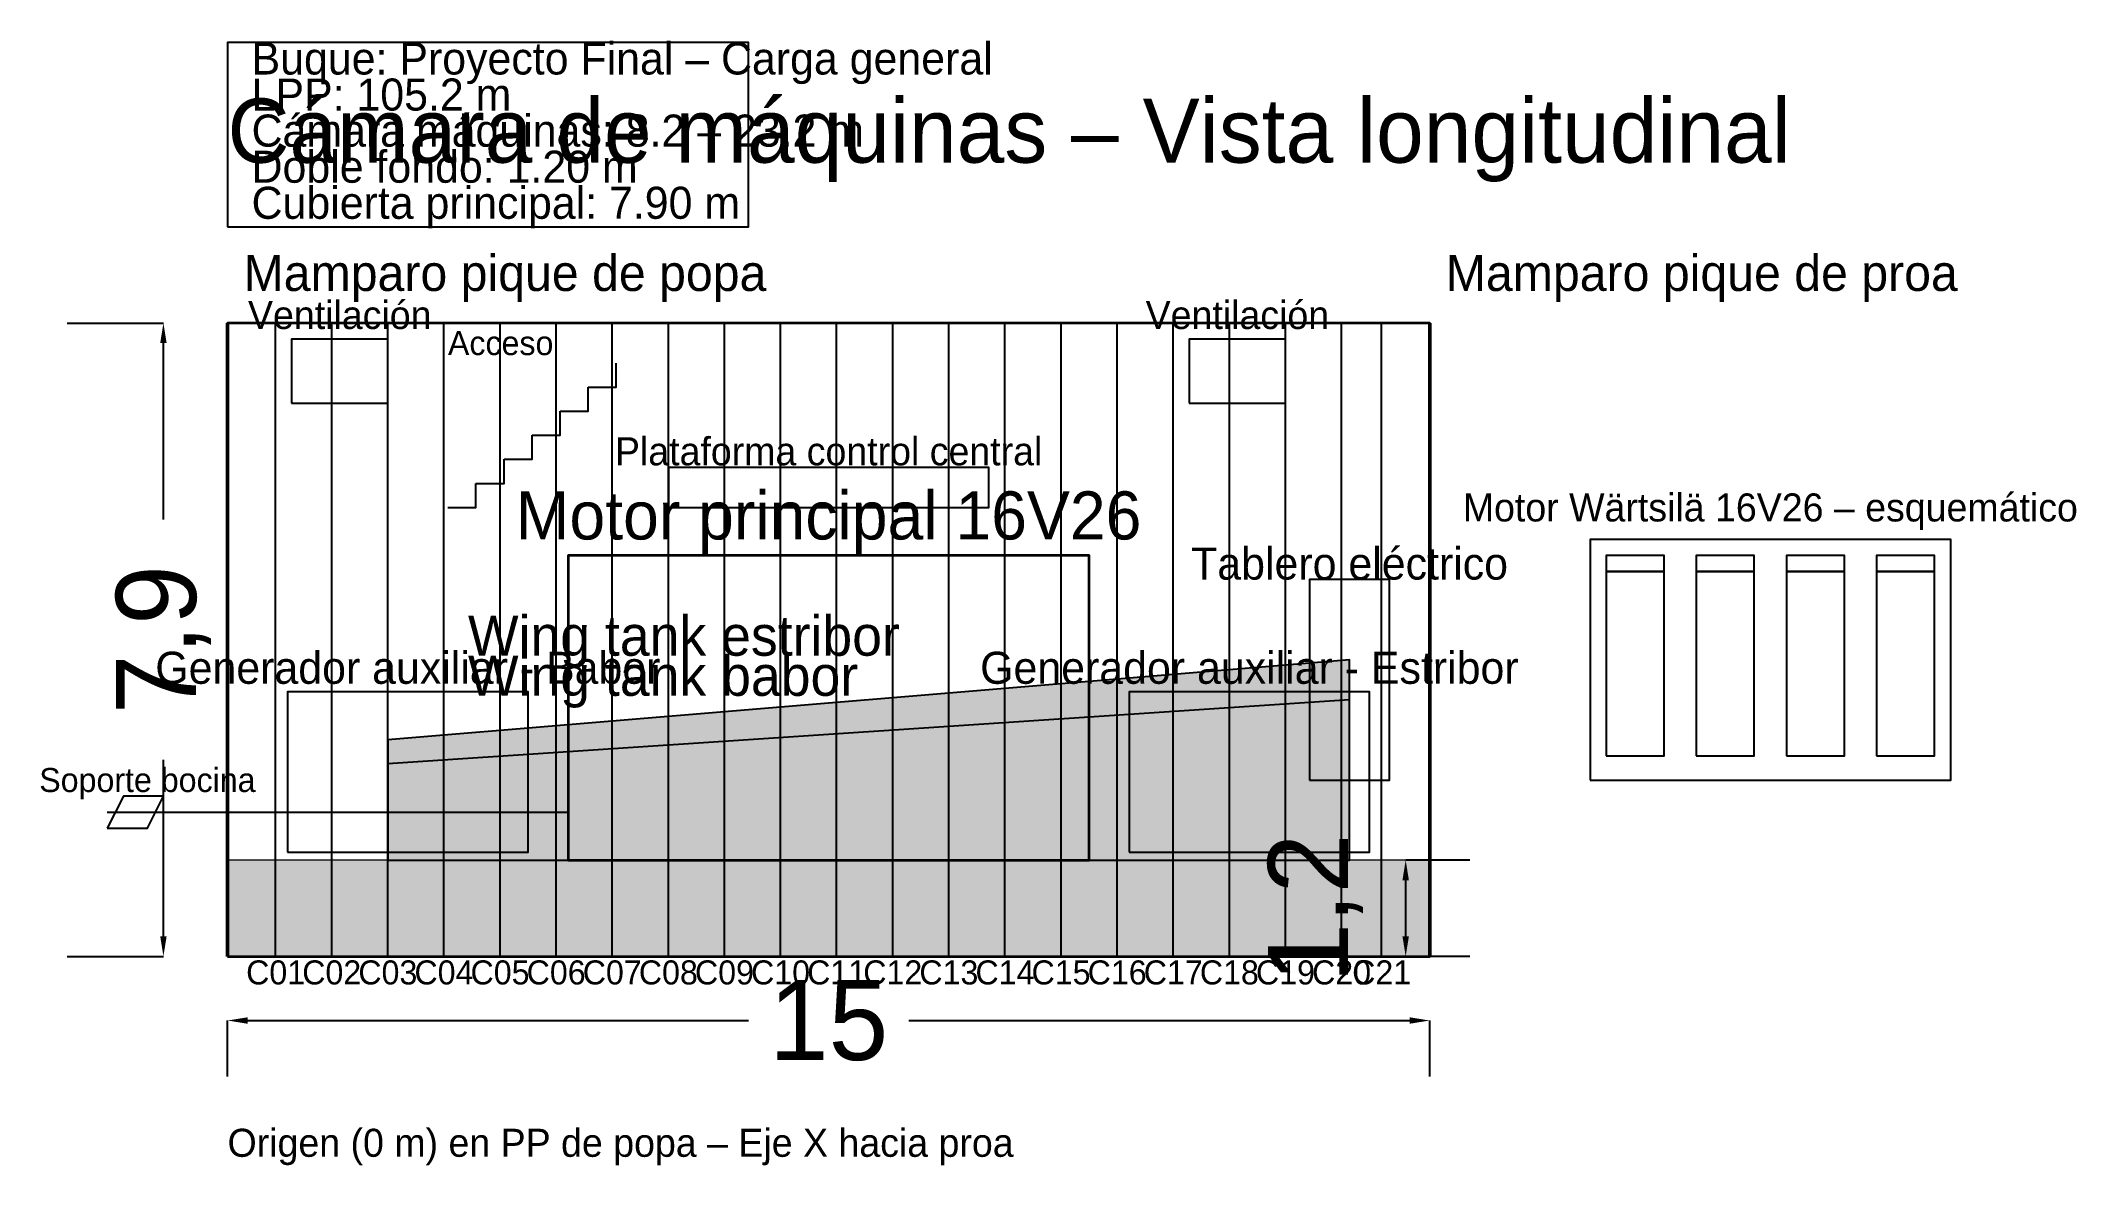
# Model space of a CAD drawing. Header units: metres. Extents: x 5.9 to 31.3, y -2.6 to 11.4.
import ezdxf
from ezdxf.enums import TextEntityAlignment as Align

# ---------------------------------------------------------------- set-up
doc = ezdxf.new("R2010")
doc.units = ezdxf.units.M
for name, color, linetype in [('CASCO', 5, 'Continuous'), ('EQUIPOS', 30, 'Continuous'), ('LEYENDA', 3, 'Continuous'), ('REFERENCIAS', 140, 'Continuous'), ('TANQUES', 8, 'Continuous'), ('TEXTOS', 7, 'Continuous')]:
    doc.layers.add(name, color=color, linetype=linetype)
doc.dimstyles.get("Standard").update_dxf_attribs({"dimtxt": 2.5, "dimasz": 2.5, "dimexe": 1.25, "dimexo": 0.625, "dimtad": 1, "dimcen": 2.5, "dimazin": 3, "dimtfac": 1, "dimtmove": 0, "dimatfit": 3})

# ---------------------------------------------------------------- blocks, each defined once
blk = doc.blocks.new('_CLOSEDFILLED')
at = {"color": 0, "linetype": 'BYBLOCK'}
blk.add_solid([(-1, 0.16), (0, 0), (-1, -0.16)], dxfattribs=at)
blk = doc.blocks.new('*D1')
for p, q in [((8.2, -1.5), (8.2, -0.8)), ((8.45, -0.8), (14.7, -0.8)), ((16.7, -0.8), (22.95, -0.8)), ((23.2, -1.5), (23.2, -0.8))]:
    blk.add_line(p, q)
at = {"layer": 'Defpoints'}
for p in [(8.2, -0.8), (8.2, -1.5), (23.2, -1.5)]:
    blk.add_point(p, dxfattribs=at)
at = {"xscale": 0.25, "yscale": 0.25, "rotation": 180}
blk.add_blockref('_CLOSEDFILLED', (8.2, -0.8), dxfattribs=at)
at = {"xscale": 0.25, "yscale": 0.25}
blk.add_blockref('_CLOSEDFILLED', (23.2, -0.8), dxfattribs=at)
at = {"insert": (15.7, -0.8), "char_height": 1, "attachment_point": 5}
blk.add_mtext('15', dxfattribs=at)
blk = doc.blocks.new('*D2')
for p, q in [((6.2, 7.9), (7.4, 7.9)), ((7.4, 5.45), (7.4, 7.65)), ((7.4, 0.25), (7.4, 2.45)), ((6.2, 0), (7.4, 0))]:
    blk.add_line(p, q)
at = {"layer": 'Defpoints'}
for p in [(6.2, 7.9), (6.2, 0), (7.4, 0)]:
    blk.add_point(p, dxfattribs=at)
at = {"xscale": 0.25, "yscale": 0.25}
for p, rotation in [((7.4, 7.9), 90), ((7.4, 0), 270)]:
    blk.add_blockref('_CLOSEDFILLED', p, dxfattribs=dict(at, rotation=rotation))
at = {"insert": (7.4, 3.95), "char_height": 1, "attachment_point": 5, "rotation": 90}
blk.add_mtext('7,9', dxfattribs=at)
blk = doc.blocks.new('*D3')
for p, q in [((23.7, 1.2), (22.9, 1.2)), ((22.9, 0.25), (22.9, 0.95)), ((23.7, 0), (22.9, 0))]:
    blk.add_line(p, q)
at = {"layer": 'Defpoints'}
for p in [(23.7, 1.2), (22.9, 0), (23.7, 0)]:
    blk.add_point(p, dxfattribs=at)
at = {"xscale": 0.25, "yscale": 0.25}
for p, rotation in [((22.9, 1.2), 90), ((22.9, 0), 270)]:
    blk.add_blockref('_CLOSEDFILLED', p, dxfattribs=dict(at, rotation=rotation))
at = {"insert": (21.775, 0.6), "char_height": 1, "attachment_point": 5, "rotation": 90}
blk.add_mtext('1,2', dxfattribs=at)

msp = doc.modelspace()

# ---------------------------------------------------------------- hatches: boundary and pattern name
at = {"layer": 'TANQUES'}
for points in [[(10.2, 1.2), (22.2, 1.2), (22.2, 3.7), (10.2, 2.7)], [(10.2, 1.2), (22.2, 1.2), (22.2, 3.2), (10.2, 2.4)], [(8.2, 0), (23.2, 0), (23.2, 1.2), (8.2, 1.2)]]:
    msp.add_hatch(color=8, dxfattribs=at).paths.add_polyline_path(points)

# ---------------------------------------------------------------- linework, layer by layer
at = {"layer": 'CASCO'}
for p, q in [((8.2, 7.9), (23.2, 7.9)), ((8.2, 0), (23.2, 0))]:
    msp.add_line(p, q, dxfattribs=at)
at = {"layer": 'CASCO', "lineweight": 50}
for p, q in [((8.2, 0), (8.2, 7.9)), ((23.2, 0), (23.2, 7.9))]:
    msp.add_line(p, q, dxfattribs=at)
at = {"layer": 'CASCO', "lineweight": 35}
msp.add_lwpolyline([(8.2, 0), (23.2, 0), (23.2, 7.9), (8.2, 7.9), (8.2, 0)], close=True, dxfattribs=at)
at = {"layer": 'EQUIPOS'}
msp.add_line((6.7, 1.8), (12.45, 1.8), dxfattribs=at)
for points in [[(9, 6.9), (10.2, 6.9), (10.2, 7.7), (9, 7.7), (9, 6.9)], [(20.2, 6.9), (21.4, 6.9), (21.4, 7.7), (20.2, 7.7), (20.2, 6.9)], [(12.7, 7.1), (13.05, 7.1), (13.05, 7.4)], [(12.35, 6.8), (12.7, 6.8), (12.7, 7.1)], [(12, 6.5), (12.35, 6.5), (12.35, 6.8)], [(11.65, 6.2), (12, 6.2), (12, 6.5)], [(11.3, 5.9), (11.65, 5.9), (11.65, 6.2)], [(13.7, 5.6), (17.7, 5.6), (17.7, 6.1), (13.7, 6.1), (13.7, 5.6)], [(10.95, 5.6), (11.3, 5.6), (11.3, 5.9)], [(25.4, 4.8), (26.125, 4.8), (26.125, 5), (25.4, 5), (25.4, 4.8)], [(26.525, 4.8), (27.25, 4.8), (27.25, 5), (26.525, 5), (26.525, 4.8)], [(27.65, 4.8), (28.375, 4.8), (28.375, 5), (27.65, 5), (27.65, 4.8)], [(28.775, 4.8), (29.5, 4.8), (29.5, 5), (28.775, 5), (28.775, 4.8)], [(21.7, 2.2), (22.7, 2.2), (22.7, 4.7), (21.7, 4.7), (21.7, 2.2)], [(25.4, 2.5), (26.125, 2.5), (26.125, 4.8), (25.4, 4.8), (25.4, 2.5)], [(26.525, 2.5), (27.25, 2.5), (27.25, 4.8), (26.525, 4.8), (26.525, 2.5)], [(27.65, 2.5), (28.375, 2.5), (28.375, 4.8), (27.65, 4.8), (27.65, 2.5)], [(28.775, 2.5), (29.5, 2.5), (29.5, 4.8), (28.775, 4.8), (28.775, 2.5)], [(8.95, 1.3), (11.95, 1.3), (11.95, 3.3), (8.95, 3.3), (8.95, 1.3)], [(19.45, 1.3), (22.45, 1.3), (22.45, 3.3), (19.45, 3.3), (19.45, 1.3)], [(6.7, 1.6), (7.2, 1.6), (7.4, 2), (6.9, 2), (6.7, 1.6)]]:
    msp.add_lwpolyline(points, dxfattribs=at)
at = {"layer": 'EQUIPOS', "lineweight": 35}
msp.add_lwpolyline([(12.45, 1.2), (18.95, 1.2), (18.95, 5), (12.45, 5), (12.45, 1.2)], dxfattribs=at)
at = {"layer": 'LEYENDA'}
for points in [[(8.2, 9.1), (14.7, 9.1), (14.7, 11.4), (8.2, 11.4), (8.2, 9.1)], [(25.2, 2.2), (29.7, 2.2), (29.7, 5.2), (25.2, 5.2), (25.2, 2.2)]]:
    msp.add_lwpolyline(points, dxfattribs=at)
at = {"layer": 'REFERENCIAS'}
for p, q in [((8.8, 0), (8.8, 7.9)), ((9.5, 0), (9.5, 7.9)), ((10.2, 0), (10.2, 7.9)), ((10.9, 0), (10.9, 7.9)), ((11.6, 0), (11.6, 7.9)), ((12.3, 0), (12.3, 7.9)), ((13, 0), (13, 7.9)), ((13.7, 0), (13.7, 7.9)), ((14.4, 0), (14.4, 7.9)), ((15.1, 0), (15.1, 7.9)), ((15.8, 0), (15.8, 7.9)), ((16.5, 0), (16.5, 7.9)), ((17.2, 0), (17.2, 7.9)), ((17.9, 0), (17.9, 7.9)), ((18.6, 0), (18.6, 7.9)), ((19.3, 0), (19.3, 7.9)), ((20, 0), (20, 7.9)), ((20.7, 0), (20.7, 7.9)), ((21.4, 0), (21.4, 7.9)), ((22.1, 0), (22.1, 7.9)), ((22.6, 0), (22.6, 7.9))]:
    msp.add_line(p, q, dxfattribs=at)
at = {"layer": 'TANQUES'}
for points in [[(10.2, 1.2), (22.2, 1.2), (22.2, 3.7), (10.2, 2.7), (10.2, 1.2)], [(10.2, 1.2), (22.2, 1.2), (22.2, 3.2), (10.2, 2.4), (10.2, 1.2)]]:
    msp.add_lwpolyline(points, dxfattribs=at)
at = {"layer": 'TANQUES', "lineweight": 15}
msp.add_lwpolyline([(8.2, 0), (23.2, 0), (23.2, 1.2), (8.2, 1.2), (8.2, 0)], close=True, dxfattribs=at)

# ---------------------------------------------------------------- texts
at = {"layer": 'LEYENDA'}
for s, height, p in [('Buque: Proyecto Final – Carga general', 0.4, (8.5, 11)), ('LPP: 105.2 m', 0.4, (8.5, 10.55)), ('Cámara de máquinas – Vista longitudinal', 0.8, (8.2, 9.9)), ('Cámara máquinas: 8.2 – 23.2 m', 0.4, (8.5, 10.1)), ('Doble fondo: 1.20 m', 0.4, (8.5, 9.65)), ('Cubierta principal: 7.90 m', 0.4, (8.5, 9.2)), ('Origen (0 m) en PP de popa – Eje X hacia proa', 0.35, (8.2, -2.5))]:
    msp.add_text(s, height=height, dxfattribs=at).set_placement(p)
at = {"layer": 'TEXTOS'}
for s, height, p in [('Mamparo pique de popa', 0.45, (8.4, 8.3)), ('Mamparo pique de proa', 0.45, (23.4, 8.3)), ('Acceso', 0.3, (10.95, 7.5))]:
    msp.add_text(s, height=height, dxfattribs=at).set_placement(p)
for s, height, p in [('Ventilación', 0.35, (9.6, 8)), ('Ventilación', 0.35, (20.8, 8)), ('Plataforma control central', 0.35, (15.7, 6.3)), ('Motor principal 16V26', 0.6, (15.7, 5.5)), ('Motor Wärtsilä 16V26 – esquemático', 0.35, (27.45, 5.6)), ('Tablero eléctrico', 0.4, (22.2, 4.9)), ('Generador auxiliar - Babor', 0.4, (10.45, 3.6)), ('Generador auxiliar - Estribor', 0.4, (20.95, 3.6)), ('Soporte bocina', 0.3, (7.2, 2.2)), ('C01', 0.3, (8.8, -0.2)), ('C02', 0.3, (9.5, -0.2)), ('C03', 0.3, (10.2, -0.2)), ('C04', 0.3, (10.9, -0.2)), ('C05', 0.3, (11.6, -0.2)), ('C06', 0.3, (12.3, -0.2)), ('C07', 0.3, (13, -0.2)), ('C08', 0.3, (13.7, -0.2)), ('C09', 0.3, (14.4, -0.2)), ('C10', 0.3, (15.1, -0.2)), ('C11', 0.3, (15.8, -0.2)), ('C12', 0.3, (16.5, -0.2)), ('C13', 0.3, (17.2, -0.2)), ('C14', 0.3, (17.9, -0.2)), ('C15', 0.3, (18.6, -0.2)), ('C16', 0.3, (19.3, -0.2)), ('C17', 0.3, (20, -0.2)), ('C18', 0.3, (20.7, -0.2)), ('C19', 0.3, (21.4, -0.2)), ('C20', 0.3, (22.1, -0.2)), ('C21', 0.3, (22.6, -0.2))]:
    msp.add_text(s, height=height, dxfattribs=at).set_placement(p, align=Align.MIDDLE_CENTER)
for s, p in [('Wing tank estribor', (11.2, 4)), ('Wing tank babor', (11.2, 3.5))]:
    msp.add_text(s, height=0.5, dxfattribs=at).set_placement(p, align=Align.MIDDLE_LEFT)

# ---------------------------------------------------------------- dimensions: what is measured, and where the dimension line sits
for base, p1, p2, picture, middle in [((7.4, 0), (6.2, 0), (6.2, 7.9), '*D2', (7.4, 3.95)), ((22.9, 0), (23.7, 0), (23.7, 1.2), '*D3', (21.775, 0.6))]:
    dim = msp.add_linear_dim(base=base, p1=p1, p2=p2, angle=90, dimstyle='Standard')
    dim.commit()
    dim.dimension.update_dxf_attribs({"geometry": picture, "text_midpoint": middle})
dim = msp.add_linear_dim(base=(8.2, -0.8), p1=(8.2, -1.5), p2=(23.2, -1.5), dimstyle='Standard')
dim.commit()
dim.dimension.update_dxf_attribs({"geometry": '*D1', "text_midpoint": (15.7, -0.8)})

doc.saveas('drawing.dxf')
